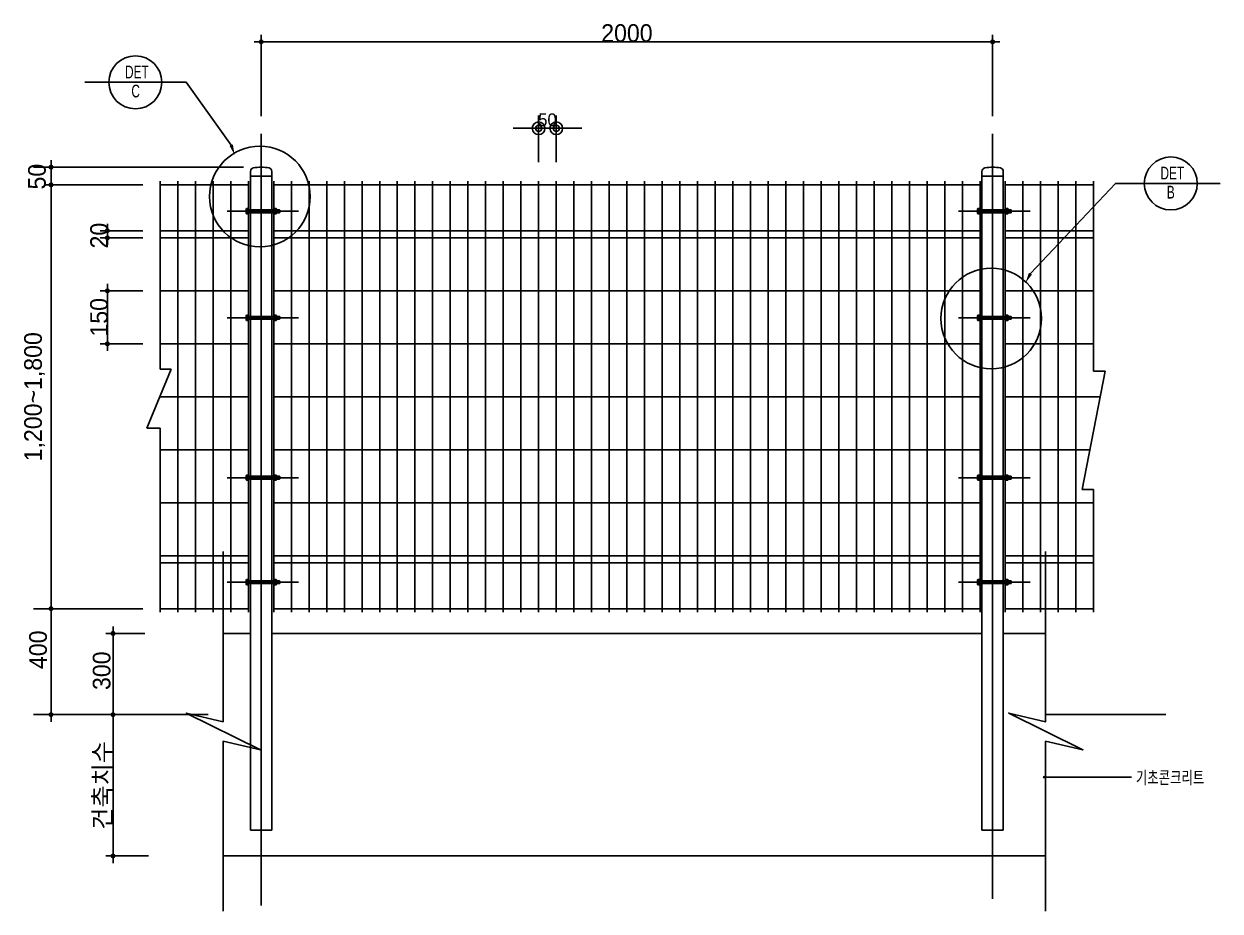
# Model space of a CAD drawing. Header units: millimetres. Extents: x 252236504 to 252719117, y 504208406 to 504547114.
# Drawn here: x 252711579 to 252714966, y 504211188 to 504213700 of the extents above; entities that cross this region are included whole.
import ezdxf
from ezdxf.enums import TextEntityAlignment as Align

# ---------------------------------------------------------------- set-up
doc = ezdxf.new("R2010")
doc.units = ezdxf.units.MM
doc.linetypes.add('CEN', pattern=[35, 30, -2, 1, -2])
for name, color, linetype in [('CEN', 1, 'CEN'), ('GOOD', 81, 'Continuous'), ('RD', 10, 'Continuous'), ('SHEET', 7, 'Continuous'), ('SYM', 7, 'Continuous'), ('WAL', 3, 'Continuous'), ('WID', 4, 'Continuous')]:
    doc.layers.add(name, color=color, linetype=linetype)
doc.styles.get("Standard").update_dxf_attribs({"font": ''})
doc.styles.add('돋움', font='')
doc.styles.get('Standard').set_extended_font_data('Dotum')
doc.styles.get('돋움').set_extended_font_data('Dotum')
doc.dimstyles.get("Standard").update_dxf_attribs({"dimtxt": 3, "dimasz": 3, "dimexe": 1.25, "dimexo": 3, "dimgap": 1, "dimtad": 1, "dimdec": 0, "dimzin": 1, "dimdsep": 46, "dimlunit": 6, "dimtxsty": 'Standard', "dimcen": 2.5, "dimadec": 0, "dimazin": 0, "dimtfac": 1, "dimtdec": 0, "dimtix": 1, "dimtmove": 2, "dimatfit": 3, "dimfxl": 0, "dimtolj": 1, "dimtzin": 1, "dimarcsym": 0})

# ---------------------------------------------------------------- blocks, each defined once
blk = doc.blocks.new('DIMDOT')
at = {"color": 0}
blk.add_line((-2, 0), (2, 0), dxfattribs=at)
for radius in [0.5, 0.25]:
    blk.add_circle((0, 0), radius, dxfattribs=at)
blk = doc.blocks.new('*D165')
at = {"color": 7, "linetype": 'Continuous', "lineweight": -2}
for p, q in [((252713036.4, 504213308.2), (252713036.4, 504213440.2)), ((252713086.4, 504213308.2), (252713086.4, 504213440.2)), ((252713000.4, 504213404.2), (252712964.4, 504213404.2)), ((252713036.4, 504213404.2), (252713086.4, 504213404.2)), ((252713122.4, 504213404.2), (252713158.4, 504213404.2))]:
    blk.add_line(p, q, dxfattribs=at)
at = {"layer": 'Defpoints', "color": 0}
for p in [(252713086.4, 504213404.2), (252713036.4, 504213254.2), (252713086.4, 504213254.2)]:
    blk.add_point(p, dxfattribs=at)
at = {"color": 7, "lineweight": -2, "xscale": 36, "yscale": 36, "zscale": 36}
blk.add_blockref('DIMDOT', (252713036.4, 504213404.2), dxfattribs=at)
at = {"color": 7, "lineweight": -2, "xscale": 36, "yscale": 36, "zscale": 36, "rotation": 180}
blk.add_blockref('DIMDOT', (252713086.4, 504213404.2), dxfattribs=at)
at = {"color": 7, "insert": (252713061.4, 504213428.2), "char_height": 36, "attachment_point": 5}
blk.add_mtext('\\A1;50', dxfattribs=at)
blk = doc.blocks.new('DOT')
at = {"color": 0, "linetype": 'Continuous'}
blk.add_line((-0.5, 0), (-1, 0), dxfattribs=at)
at = {"color": 0, "linetype": 'Continuous', "const_width": 0.5}
blk.add_lwpolyline([(-0.25, 0, 1), (0.25, 0, 1)], format="xyb", close=True, dxfattribs=at)

msp = doc.modelspace()

# ---------------------------------------------------------------- linework, layer by layer
at = {"color": 0, "linetype": 'Continuous'}
for p, q in [((252712250.86, 504213438.72, -1666.67), (252712250.86, 504213668.92, -1666.67)), ((252714311.86, 504213648.92, -1666.67), (252712260.86, 504213648.92, -1666.67)), ((252714321.86, 504213438.72, -1666.67), (252714321.86, 504213668.92, -1666.67)), ((252711656, 504213304.2, -1666.67), (252711656, 504213314.2, -1666.67)), ((252711662.37, 504213294.2, -1666.67), (252711606, 504213294.2, -1666.67)), ((252712200.86, 504213294.2, -1666.67), (252711636, 504213294.2, -1666.67)), ((252711915.36, 504213244.2, -1666.67), (252711636, 504213244.2, -1666.67)), ((252711915.36, 504213244.2, -1666.67), (252711636, 504213244.2, -1666.67)), ((252711656, 504213234.2, -1666.67), (252711656, 504212489.6, -1666.67)), ((252711656, 504213234.2, -1666.67), (252711656, 504213224.2, -1666.67)), ((252711815.36, 504213124.2, -1666.67), (252711815.36, 504213134.2, -1666.67)), ((252711915.36, 504213114.2, -1666.67), (252711795.36, 504213114.2, -1666.67)), ((252711915.36, 504213094.2, -1666.67), (252711795.36, 504213094.2, -1666.67)), ((252711815.36, 504213084.2, -1666.67), (252711815.36, 504213074.2, -1666.67)), ((252711915.36, 504212944.2, -1666.67), (252711795.36, 504212944.2, -1666.67)), ((252711815.36, 504212934.2, -1666.67), (252711815.36, 504212827.04, -1666.67)), ((252711815.36, 504212804.2, -1666.67), (252711815.36, 504212838.54, -1666.67)), ((252711915.36, 504212794.2, -1666.67), (252711795.36, 504212794.2, -1666.67)), ((252711656, 504212054.2, -1666.67), (252711656, 504212604.01, -1666.67)), ((252711606, 504212044.2, -1666.67), (252711636, 504212044.2, -1666.67)), ((252711915.36, 504212044.2, -1666.67), (252711636, 504212044.2, -1666.67)), ((252711656, 504212034.2, -1666.67), (252711656, 504211745.49, -1666.67)), ((252711656, 504211754.2, -1666.67), (252711656, 504211963.54, -1666.67)), ((252711921.43, 504211974.2, -1666.67), (252711811.43, 504211974.2, -1666.67)), ((252711831.43, 504211751.59, -1666.67), (252711831.43, 504211966.6, -1666.67)), ((252711908.23, 504211744.2, -1666.67), (252711606, 504211744.2, -1666.67)), ((252711931.43, 504211744.2, -1666.67), (252711811.43, 504211744.2, -1666.67)), ((252711921.43, 504211744.2, -1666.67), (252711811.43, 504211744.2, -1666.67)), ((252711831.43, 504211734.2, -1666.67), (252711831.43, 504211577.24, -1666.67)), ((252711831.43, 504211734.2, -1666.67), (252711831.43, 504211724.2, -1666.67)), ((252711831.43, 504211354.2, -1666.67), (252711831.43, 504211621.35, -1666.67)), ((252711931.43, 504211344.2, -1666.67), (252711811.43, 504211344.2, -1666.67))]:
    msp.add_line(p, q, dxfattribs=at)
at = {"linetype": 'Continuous'}
for p, q in [((252712038.54, 504213534.38, -1666.67), (252712018.54, 504213534.38, -1666.67)), ((252712166.01, 504213356.45, -1666.67), (252712038.54, 504213534.38, -1666.67)), ((252711656, 504213284.2, -1666.67), (252711656, 504213254.2, -1666.67)), ((252712220.61, 504213268.6, -1666.67), (252712281.11, 504213268.6, -1666.67)), ((252714428.94, 504212992.81, -1666.67), (252714669.99, 504213248.14, -1666.67)), ((252714669.99, 504213248.14, -1666.67), (252714689.99, 504213248.14, -1666.67)), ((252714225.59, 504212867.78, -1666.67), (252714427.93, 504212867.78, -1666.67)), ((252714279.26, 504212862.03, -1666.67), (252714279.26, 504212873.53, -1666.67)), ((252714279.95, 504212875.28, -1666.67), (252714284.76, 504212875.28, -1666.67)), ((252714357.36, 504212871.78, -1666.67), (252714279.95, 504212871.78, -1666.67)), ((252714279.95, 504212863.78, -1666.67), (252714357.36, 504212863.78, -1666.67)), ((252714284.76, 504212860.28, -1666.67), (252714279.95, 504212860.28, -1666.67)), ((252714284.76, 504212859.28, -1666.67), (252714284.76, 504212876.28, -1666.67)), ((252714284.76, 504212876.28, -1666.67), (252714286.36, 504212876.28, -1666.67)), ((252714284.76, 504212875.28, -1666.67), (252714284.76, 504212860.28, -1666.67)), ((252714286.36, 504212859.28, -1666.67), (252714284.76, 504212859.28, -1666.67)), ((252714286.36, 504212876.28, -1666.67), (252714286.36, 504212859.28, -1666.67)), ((252714288.76, 504212863.78, -1666.67), (252714288.76, 504212871.78, -1666.67)), ((252714357.36, 504212859.28, -1666.67), (252714357.36, 504212876.28, -1666.67)), ((252714357.36, 504212876.28, -1666.67), (252714358.96, 504212876.28, -1666.67)), ((252714358.96, 504212859.28, -1666.67), (252714357.36, 504212859.28, -1666.67)), ((252714358.96, 504212876.28, -1666.67), (252714358.96, 504212859.28, -1666.67)), ((252714358.96, 504212862.15, -1666.67), (252714358.96, 504212873.41, -1666.67)), ((252714364.78, 504212875.28, -1666.67), (252714359.65, 504212875.28, -1666.67)), ((252714364.78, 504212871.53, -1666.67), (252714359.65, 504212871.53, -1666.67)), ((252714364.78, 504212864.03, -1666.67), (252714359.65, 504212864.03, -1666.67)), ((252714364.78, 504212860.28, -1666.67), (252714359.65, 504212860.28, -1666.67)), ((252714365.46, 504212862.15, -1666.67), (252714365.46, 504212873.41, -1666.67)), ((252714374.14, 504212871.78, -1666.67), (252714365.46, 504212871.78, -1666.67)), ((252714365.46, 504212863.78, -1666.67), (252714374.14, 504212863.78, -1666.67)), ((252714374.76, 504212871.15, -1666.67), (252714374.14, 504212871.78, -1666.67)), ((252714374.14, 504212863.78, -1666.67), (252714374.14, 504212871.78, -1666.67)), ((252714374.14, 504212863.78, -1666.67), (252714374.76, 504212864.4, -1666.67)), ((252714374.76, 504212864.4, -1666.67), (252714374.76, 504212871.15, -1666.67)), ((252714475.09, 504211567.33, -1666.67), (252714715.08, 504211567.33, -1666.67))]:
    msp.add_line(p, q, dxfattribs=at)
for centre in [(252712247.19, 504213210.89, -1666.67), (252714317.93, 504212865.72, -1666.67)]:
    msp.add_circle(centre, 142.48, dxfattribs=at)
for centre, radius, start, end in [((252712230.61, 504213282.18, -1666.67), 10, 101.38119, 180), ((252712250.86, 504213181.58, -1666.67), 112.62, 78.61881, 101.38119), ((252712271.11, 504213282.18, -1666.67), 10, 0, 78.61881), ((252714281.84, 504212873.53, -1666.67), 2.57, 137.08731, 222.91269), ((252714281.84, 504212862.03, -1666.67), 2.57, 137.08731, 222.91269), ((252714291.27, 504212867.78, -1666.67), 12, 160.52878, 199.47122), ((252714361.87, 504212873.41, -1666.67), 2.9, 139.78456, 220.21544), ((252714370.96, 504212867.52, -1666.67), 12, 160.48972, 178.77802), ((252714370.96, 504212868.04, -1666.67), 12, 181.22198, 199.51028), ((252714361.87, 504212862.15, -1666.67), 2.9, 139.78456, 220.21544), ((252714362.56, 504212873.41, -1666.67), 2.9, 319.78456, 40.21544), ((252714353.47, 504212867.52, -1666.67), 12, 1.22198, 19.51028), ((252714353.47, 504212868.04, -1666.67), 12, 340.48972, 358.77802), ((252714362.56, 504212862.15, -1666.67), 2.9, 319.78456, 40.21544)]:
    msp.add_arc(centre, radius, start, end, dxfattribs=at)
for points in [[(252712170.73, 504213358.11, -1666.67), (252712161.29, 504213354.79, -1666.67), (252712175.98, 504213328.16, -1666.67)], [(252714433.34, 504212990.44, -1666.67), (252714424.53, 504212995.18, -1666.67), (252714414.72, 504212966.39, -1666.67)]]:
    msp.add_solid(points, dxfattribs=at)
at = {"layer": 'CEN', "linetype": 'Continuous'}
for p, q in [((252712250.86, 504213388.72, -1666.67), (252712250.86, 504211203.82, -1666.67)), ((252714321.86, 504213388.72, -1666.67), (252714321.86, 504211222.36, -1666.67))]:
    msp.add_line(p, q, dxfattribs=at)
at = {"layer": 'Defpoints', "color": 0, "linetype": 'Continuous'}
for p in [(252712250.86, 504213648.92, -1666.67), (252711656, 504213294.2, -1666.67), (252711656, 504213294.2, -1666.67), (252712250.86, 504213294.2, -1666.67), (252711656, 504213244.2, -1666.67), (252711965.36, 504213244.2, -1666.67), (252711965.36, 504213244.2, -1666.67), (252711815.36, 504213114.2, -1666.67), (252711965.36, 504213114.2, -1666.67), (252711965.36, 504213094.2, -1666.67), (252711965.36, 504212944.2, -1666.67), (252711815.36, 504212794.2, -1666.67), (252711965.36, 504212794.2, -1666.67), (252711656, 504212044.2, -1666.67), (252711965.36, 504212044.2, -1666.67), (252711831.43, 504211974.2, -1666.67), (252711971.43, 504211974.2, -1666.67), (252711661.36, 504211744.2, -1666.67), (252711971.43, 504211744.2, -1666.67), (252711831.43, 504211344.2, -1666.67)]:
    msp.add_point(p, dxfattribs=at)
at = {"layer": 'GOOD', "linetype": 'Continuous'}
for p, q in [((252711965.36, 504213254.2, -1666.67), (252711965.36, 504212721.92, -1666.67)), ((252711965.36, 504213244.2, -1666.67), (252712215.36, 504213244.2, -1666.67)), ((252712015.36, 504213254.2, -1666.67), (252712015.36, 504212644.2, -1666.67)), ((252712065.36, 504213254.2, -1666.67), (252712065.36, 504212644.2, -1666.67)), ((252712115.36, 504213254.2, -1666.67), (252712115.36, 504212644.2, -1666.67)), ((252712165.36, 504213254.2, -1666.67), (252712165.36, 504212644.2, -1666.67)), ((252712215.36, 504213254.2, -1666.67), (252712215.36, 504212034.2, -1666.67)), ((252712286.36, 504213254.2, -1666.67), (252712286.36, 504212034.2, -1666.67)), ((252712286.36, 504213244.2, -1666.67), (252714286.36, 504213244.2, -1666.67)), ((252712336.36, 504213254.2, -1666.67), (252712336.36, 504212644.2, -1666.67)), ((252712386.36, 504213254.2, -1666.67), (252712386.36, 504212644.2, -1666.67)), ((252712436.36, 504213254.2, -1666.67), (252712436.36, 504212644.2, -1666.67)), ((252712486.36, 504213254.2, -1666.67), (252712486.36, 504212644.2, -1666.67)), ((252712536.36, 504213254.2, -1666.67), (252712536.36, 504212644.2, -1666.67)), ((252712586.36, 504213254.2, -1666.67), (252712586.36, 504212644.2, -1666.67)), ((252712636.36, 504213254.2, -1666.67), (252712636.36, 504212644.2, -1666.67)), ((252712686.36, 504213254.2, -1666.67), (252712686.36, 504212644.2, -1666.67)), ((252712736.36, 504213254.2, -1666.67), (252712736.36, 504212644.2, -1666.67)), ((252712786.36, 504213254.2, -1666.67), (252712786.36, 504212644.2, -1666.67)), ((252712836.36, 504213254.2, -1666.67), (252712836.36, 504212644.2, -1666.67)), ((252712886.36, 504213254.2, -1666.67), (252712886.36, 504212644.2, -1666.67)), ((252712936.36, 504213254.2, -1666.67), (252712936.36, 504212644.2, -1666.67)), ((252712986.36, 504213254.2, -1666.67), (252712986.36, 504212644.2, -1666.67)), ((252713036.36, 504213254.2, -1666.67), (252713036.36, 504212644.2, -1666.67)), ((252713086.36, 504213254.2, -1666.67), (252713086.36, 504212644.2, -1666.67)), ((252713136.36, 504213254.2, -1666.67), (252713136.36, 504212644.2, -1666.67)), ((252713186.36, 504213254.2, -1666.67), (252713186.36, 504212644.2, -1666.67)), ((252713236.36, 504213254.2, -1666.67), (252713236.36, 504212644.2, -1666.67)), ((252713286.36, 504213254.2, -1666.67), (252713286.36, 504212644.2, -1666.67)), ((252713336.36, 504213254.2, -1666.67), (252713336.36, 504212644.2, -1666.67)), ((252713386.36, 504213254.2, -1666.67), (252713386.36, 504212644.2, -1666.67)), ((252713436.36, 504213254.2, -1666.67), (252713436.36, 504212644.2, -1666.67)), ((252713486.36, 504213254.2, -1666.67), (252713486.36, 504212644.2, -1666.67)), ((252713536.36, 504213254.2, -1666.67), (252713536.36, 504212644.2, -1666.67)), ((252713586.36, 504213254.2, -1666.67), (252713586.36, 504212644.2, -1666.67)), ((252713636.36, 504213254.2, -1666.67), (252713636.36, 504212644.2, -1666.67)), ((252713686.36, 504213254.2, -1666.67), (252713686.36, 504212644.2, -1666.67)), ((252713736.36, 504213254.2, -1666.67), (252713736.36, 504212644.2, -1666.67)), ((252713786.36, 504213254.2, -1666.67), (252713786.36, 504212644.2, -1666.67)), ((252713836.36, 504213254.2, -1666.67), (252713836.36, 504212644.2, -1666.67)), ((252713886.36, 504213254.2, -1666.67), (252713886.36, 504212644.2, -1666.67)), ((252713936.36, 504213254.2, -1666.67), (252713936.36, 504212644.2, -1666.67)), ((252713986.36, 504213254.2, -1666.67), (252713986.36, 504212644.2, -1666.67)), ((252714036.36, 504213254.2, -1666.67), (252714036.36, 504212644.2, -1666.67)), ((252714086.36, 504213254.2, -1666.67), (252714086.36, 504212644.2, -1666.67)), ((252714136.36, 504213254.2, -1666.67), (252714136.36, 504212644.2, -1666.67)), ((252714186.36, 504213254.2, -1666.67), (252714186.36, 504212644.2, -1666.67)), ((252714236.36, 504213254.2, -1666.67), (252714236.36, 504212644.2, -1666.67)), ((252714286.36, 504213254.2, -1666.67), (252714286.36, 504212034.2, -1666.67)), ((252714357.36, 504213254.2, -1666.67), (252714357.36, 504212034.2, -1666.67)), ((252714357.36, 504213244.2, -1666.67), (252714607.36, 504213244.2, -1666.67)), ((252714407.36, 504213254.2, -1666.67), (252714407.36, 504212644.2, -1666.67)), ((252714457.36, 504213254.2, -1666.67), (252714457.36, 504212644.2, -1666.67)), ((252714507.36, 504213254.2, -1666.67), (252714507.36, 504212644.2, -1666.67)), ((252714557.36, 504213254.2, -1666.67), (252714557.36, 504212644.2, -1666.67)), ((252714607.36, 504213254.2, -1666.67), (252714607.36, 504212716.81, -1666.67)), ((252711965.36, 504213114.2, -1666.67), (252712215.36, 504213114.2, -1666.67)), ((252711965.36, 504213094.2, -1666.67), (252712215.36, 504213094.2, -1666.67)), ((252712286.36, 504213114.2, -1666.67), (252714286.36, 504213114.2, -1666.67)), ((252712286.36, 504213094.2, -1666.67), (252714286.36, 504213094.2, -1666.67)), ((252714357.36, 504213114.2, -1666.67), (252714607.36, 504213114.2, -1666.67)), ((252714357.36, 504213094.2, -1666.67), (252714607.36, 504213094.2, -1666.67)), ((252711965.36, 504212944.2, -1666.67), (252712215.36, 504212944.2, -1666.67)), ((252712286.36, 504212944.2, -1666.67), (252714286.36, 504212944.2, -1666.67)), ((252714357.36, 504212944.2, -1666.67), (252714607.36, 504212944.2, -1666.67)), ((252711965.36, 504212794.2, -1666.67), (252712215.36, 504212794.2, -1666.67)), ((252712286.36, 504212794.2, -1666.67), (252714286.36, 504212794.2, -1666.67)), ((252714357.36, 504212794.2, -1666.67), (252714607.36, 504212794.2, -1666.67)), ((252711996.21, 504212721.92, -1666.67), (252711926.99, 504212554.84, -1666.67)), ((252711965.36, 504212721.92, -1666.67), (252711996.21, 504212721.92, -1666.67)), ((252714639.96, 504212716.81, -1666.67), (252714575.31, 504212381.36, -1666.67)), ((252714639.96, 504212716.81, -1666.67), (252714607.36, 504212716.81, -1666.67)), ((252711964.01, 504212644.2, -1666.67), (252712215.36, 504212644.2, -1666.67)), ((252712015.36, 504212644.2, -1666.67), (252712015.36, 504212034.2, -1666.67)), ((252712065.36, 504212644.2, -1666.67), (252712065.36, 504212034.2, -1666.67)), ((252712115.36, 504212644.2, -1666.67), (252712115.36, 504212034.2, -1666.67)), ((252712165.36, 504212644.2, -1666.67), (252712165.36, 504212034.2, -1666.67)), ((252712286.36, 504212644.2, -1666.67), (252714286.36, 504212644.2, -1666.67)), ((252712336.36, 504212644.2, -1666.67), (252712336.36, 504212034.2, -1666.67)), ((252712386.36, 504212644.2, -1666.67), (252712386.36, 504212034.2, -1666.67)), ((252712436.36, 504212644.2, -1666.67), (252712436.36, 504212034.2, -1666.67)), ((252712486.36, 504212644.2, -1666.67), (252712486.36, 504212034.2, -1666.67)), ((252712536.36, 504212644.2, -1666.67), (252712536.36, 504212034.2, -1666.67)), ((252712586.36, 504212644.2, -1666.67), (252712586.36, 504212034.2, -1666.67)), ((252712636.36, 504212644.2, -1666.67), (252712636.36, 504212034.2, -1666.67)), ((252712686.36, 504212644.2, -1666.67), (252712686.36, 504212034.2, -1666.67)), ((252712736.36, 504212644.2, -1666.67), (252712736.36, 504212034.2, -1666.67)), ((252712786.36, 504212644.2, -1666.67), (252712786.36, 504212034.2, -1666.67)), ((252712836.36, 504212644.2, -1666.67), (252712836.36, 504212034.2, -1666.67)), ((252712886.36, 504212644.2, -1666.67), (252712886.36, 504212034.2, -1666.67)), ((252712936.36, 504212644.2, -1666.67), (252712936.36, 504212034.2, -1666.67)), ((252712986.36, 504212644.2, -1666.67), (252712986.36, 504212034.2, -1666.67)), ((252713036.36, 504212644.2, -1666.67), (252713036.36, 504212034.2, -1666.67)), ((252713086.36, 504212644.2, -1666.67), (252713086.36, 504212034.2, -1666.67)), ((252713136.36, 504212644.2, -1666.67), (252713136.36, 504212034.2, -1666.67)), ((252713186.36, 504212644.2, -1666.67), (252713186.36, 504212034.2, -1666.67)), ((252713236.36, 504212644.2, -1666.67), (252713236.36, 504212034.2, -1666.67)), ((252713286.36, 504212644.2, -1666.67), (252713286.36, 504212034.2, -1666.67)), ((252713336.36, 504212644.2, -1666.67), (252713336.36, 504212034.2, -1666.67)), ((252713386.36, 504212644.2, -1666.67), (252713386.36, 504212034.2, -1666.67)), ((252713436.36, 504212644.2, -1666.67), (252713436.36, 504212034.2, -1666.67)), ((252713486.36, 504212644.2, -1666.67), (252713486.36, 504212034.2, -1666.67)), ((252713536.36, 504212644.2, -1666.67), (252713536.36, 504212034.2, -1666.67)), ((252713586.36, 504212644.2, -1666.67), (252713586.36, 504212034.2, -1666.67)), ((252713636.36, 504212644.2, -1666.67), (252713636.36, 504212034.2, -1666.67)), ((252713686.36, 504212644.2, -1666.67), (252713686.36, 504212034.2, -1666.67)), ((252713736.36, 504212644.2, -1666.67), (252713736.36, 504212034.2, -1666.67)), ((252713786.36, 504212644.2, -1666.67), (252713786.36, 504212034.2, -1666.67)), ((252713836.36, 504212644.2, -1666.67), (252713836.36, 504212034.2, -1666.67)), ((252713886.36, 504212644.2, -1666.67), (252713886.36, 504212034.2, -1666.67)), ((252713936.36, 504212644.2, -1666.67), (252713936.36, 504212034.2, -1666.67)), ((252713986.36, 504212644.2, -1666.67), (252713986.36, 504212034.2, -1666.67)), ((252714036.36, 504212644.2, -1666.67), (252714036.36, 504212034.2, -1666.67)), ((252714086.36, 504212644.2, -1666.67), (252714086.36, 504212034.2, -1666.67)), ((252714136.36, 504212644.2, -1666.67), (252714136.36, 504212034.2, -1666.67)), ((252714186.36, 504212644.2, -1666.67), (252714186.36, 504212034.2, -1666.67)), ((252714236.36, 504212644.2, -1666.67), (252714236.36, 504212034.2, -1666.67)), ((252714357.36, 504212644.2, -1666.67), (252714625.97, 504212644.2, -1666.67)), ((252714407.36, 504212644.2, -1666.67), (252714407.36, 504212034.2, -1666.67)), ((252714457.36, 504212644.2, -1666.67), (252714457.36, 504212034.2, -1666.67)), ((252714507.36, 504212644.2, -1666.67), (252714507.36, 504212034.2, -1666.67)), ((252714557.36, 504212644.2, -1666.67), (252714557.36, 504212034.2, -1666.67)), ((252711926.99, 504212554.84, -1666.67), (252711965.36, 504212554.84, -1666.67)), ((252711965.36, 504212554.84, -1666.67), (252711965.36, 504212034.2, -1666.67)), ((252711965.36, 504212494.2, -1666.67), (252712215.36, 504212494.2, -1666.67)), ((252712286.36, 504212494.2, -1666.67), (252714286.36, 504212494.2, -1666.67)), ((252714357.36, 504212494.2, -1666.67), (252714597.06, 504212494.2, -1666.67)), ((252714575.31, 504212381.36, -1666.67), (252714607.36, 504212381.36, -1666.67)), ((252714607.36, 504212381.36, -1666.67), (252714607.36, 504212034.2, -1666.67)), ((252711965.36, 504212344.2, -1666.67), (252712215.36, 504212344.2, -1666.67)), ((252712286.36, 504212344.2, -1666.67), (252714286.36, 504212344.2, -1666.67)), ((252714357.36, 504212344.2, -1666.67), (252714607.36, 504212344.2, -1666.67)), ((252711965.36, 504212194.2, -1666.67), (252712215.36, 504212194.2, -1666.67)), ((252712286.36, 504212194.2, -1666.67), (252714286.36, 504212194.2, -1666.67)), ((252714357.36, 504212194.2, -1666.67), (252714607.36, 504212194.2, -1666.67)), ((252711965.36, 504212174.2, -1666.67), (252712215.36, 504212174.2, -1666.67)), ((252712286.36, 504212174.2, -1666.67), (252714286.36, 504212174.2, -1666.67)), ((252714357.36, 504212174.2, -1666.67), (252714607.36, 504212174.2, -1666.67)), ((252711965.36, 504212044.2, -1666.67), (252712215.36, 504212044.2, -1666.67)), ((252712286.36, 504212044.2, -1666.67), (252714286.36, 504212044.2, -1666.67)), ((252714357.36, 504212044.2, -1666.67), (252714607.36, 504212044.2, -1666.67))]:
    msp.add_line(p, q, dxfattribs=at)
at = {"layer": 'RD', "linetype": 'Continuous'}
for p, q in [((252714288.76, 504212871.15, -1666.67), (252714286.89, 504212871.78, -1666.67)), ((252714288.76, 504212864.4, -1666.67), (252714286.89, 504212863.78, -1666.67)), ((252714291.61, 504212871.15, -1666.67), (252714288.76, 504212871.15, -1666.67)), ((252714291.61, 504212864.4, -1666.67), (252714288.76, 504212864.4, -1666.67)), ((252714357.36, 504212871.15, -1666.67), (252714352.11, 504212871.15, -1666.67)), ((252714357.36, 504212864.4, -1666.67), (252714352.11, 504212864.4, -1666.67)), ((252714374.76, 504212871.15, -1666.67), (252714365.46, 504212871.15, -1666.67)), ((252714374.76, 504212864.4, -1666.67), (252714365.46, 504212864.4, -1666.67))]:
    msp.add_line(p, q, dxfattribs=at)
at = {"layer": 'SHEET', "linetype": 'Continuous'}
for p, q in [((252711943.54, 504213534.38, -1666.67), (252711751.3, 504213534.38, -1666.67)), ((252711943.54, 504213534.38, -1666.67), (252712018.54, 504213534.38, -1666.67)), ((252714764.99, 504213248.14, -1666.67), (252714689.99, 504213248.14, -1666.67)), ((252714764.99, 504213248.14, -1666.67), (252714965.77, 504213248.14, -1666.67))]:
    msp.add_line(p, q, dxfattribs=at)
for centre in [(252711894.67, 504213534.38, -1666.67), (252714826.23, 504213248.14, -1666.67)]:
    msp.add_circle(centre, 75, dxfattribs=at)
at = {"layer": 'SYM', "elevation": -1666.67}
for points in [[(252712143.01, 504212205.74), (252712143.01, 504211724.2), (252712038.52, 504211748.54), (252712248.5, 504211644.87), (252712143.01, 504211668.95), (252712143.01, 504211188.17)], [(252714471.86, 504212205.74), (252714471.86, 504211724.2), (252714367.38, 504211748.54), (252714577.36, 504211644.87), (252714471.86, 504211668.95), (252714471.86, 504211188.17)]]:
    msp.add_lwpolyline(points, dxfattribs=at)
at = {"layer": 'WAL', "linetype": 'Continuous'}
for p, q in [((252712154.59, 504213169.2, -1666.67), (252712356.93, 504213169.2, -1666.67)), ((252712208.26, 504213163.45, -1666.67), (252712208.26, 504213174.95, -1666.67)), ((252712208.95, 504213176.7, -1666.67), (252712213.76, 504213176.7, -1666.67)), ((252712286.36, 504213173.2, -1666.67), (252712208.95, 504213173.2, -1666.67)), ((252712208.95, 504213165.2, -1666.67), (252712286.36, 504213165.2, -1666.67)), ((252712213.76, 504213161.7, -1666.67), (252712208.95, 504213161.7, -1666.67)), ((252712213.76, 504213177.7, -1666.67), (252712215.36, 504213177.7, -1666.67)), ((252712213.76, 504213160.7, -1666.67), (252712213.76, 504213177.7, -1666.67)), ((252712213.76, 504213176.7, -1666.67), (252712213.76, 504213161.7, -1666.67)), ((252712215.36, 504213177.7, -1666.67), (252712215.36, 504213160.7, -1666.67)), ((252712217.76, 504213172.57, -1666.67), (252712215.89, 504213173.2, -1666.67)), ((252712217.76, 504213165.82, -1666.67), (252712215.89, 504213165.2, -1666.67)), ((252712217.76, 504213165.2, -1666.67), (252712217.76, 504213173.2, -1666.67)), ((252712220.61, 504213172.57, -1666.67), (252712217.76, 504213172.57, -1666.67)), ((252712220.61, 504213165.82, -1666.67), (252712217.76, 504213165.82, -1666.67)), ((252712286.36, 504213172.57, -1666.67), (252712281.11, 504213172.57, -1666.67)), ((252712286.36, 504213165.82, -1666.67), (252712281.11, 504213165.82, -1666.67)), ((252712286.36, 504213177.7, -1666.67), (252712287.96, 504213177.7, -1666.67)), ((252712286.36, 504213160.7, -1666.67), (252712286.36, 504213177.7, -1666.67)), ((252712287.96, 504213177.7, -1666.67), (252712287.96, 504213160.7, -1666.67)), ((252712287.96, 504213163.57, -1666.67), (252712287.96, 504213174.83, -1666.67)), ((252712293.78, 504213176.7, -1666.67), (252712288.65, 504213176.7, -1666.67)), ((252712293.78, 504213172.95, -1666.67), (252712288.65, 504213172.95, -1666.67)), ((252712293.78, 504213165.45, -1666.67), (252712288.65, 504213165.45, -1666.67)), ((252712293.78, 504213161.7, -1666.67), (252712288.65, 504213161.7, -1666.67)), ((252712294.46, 504213163.57, -1666.67), (252712294.46, 504213174.83, -1666.67)), ((252712303.14, 504213173.2, -1666.67), (252712294.46, 504213173.2, -1666.67)), ((252712303.76, 504213172.57, -1666.67), (252712294.46, 504213172.57, -1666.67)), ((252712303.76, 504213165.82, -1666.67), (252712294.46, 504213165.82, -1666.67)), ((252712294.46, 504213165.2, -1666.67), (252712303.14, 504213165.2, -1666.67)), ((252712303.76, 504213172.57, -1666.67), (252712303.14, 504213173.2, -1666.67)), ((252712303.14, 504213165.2, -1666.67), (252712303.14, 504213173.2, -1666.67)), ((252712303.14, 504213165.2, -1666.67), (252712303.76, 504213165.82, -1666.67)), ((252712303.76, 504213165.82, -1666.67), (252712303.76, 504213172.57, -1666.67)), ((252714225.59, 504213169.2, -1666.67), (252714427.93, 504213169.2, -1666.67)), ((252714279.26, 504213163.45, -1666.67), (252714279.26, 504213174.95, -1666.67)), ((252714279.95, 504213176.7, -1666.67), (252714284.76, 504213176.7, -1666.67)), ((252714357.36, 504213173.2, -1666.67), (252714279.95, 504213173.2, -1666.67)), ((252714279.95, 504213165.2, -1666.67), (252714357.36, 504213165.2, -1666.67)), ((252714284.76, 504213161.7, -1666.67), (252714279.95, 504213161.7, -1666.67)), ((252714284.76, 504213177.7, -1666.67), (252714286.36, 504213177.7, -1666.67)), ((252714284.76, 504213160.7, -1666.67), (252714284.76, 504213177.7, -1666.67)), ((252714284.76, 504213176.7, -1666.67), (252714284.76, 504213161.7, -1666.67)), ((252714286.36, 504213177.7, -1666.67), (252714286.36, 504213160.7, -1666.67)), ((252714288.76, 504213172.57, -1666.67), (252714286.89, 504213173.2, -1666.67)), ((252714288.76, 504213165.82, -1666.67), (252714286.89, 504213165.2, -1666.67)), ((252714288.76, 504213165.2, -1666.67), (252714288.76, 504213173.2, -1666.67)), ((252714291.61, 504213172.57, -1666.67), (252714288.76, 504213172.57, -1666.67)), ((252714291.61, 504213165.82, -1666.67), (252714288.76, 504213165.82, -1666.67)), ((252714357.36, 504213172.57, -1666.67), (252714352.11, 504213172.57, -1666.67)), ((252714357.36, 504213165.82, -1666.67), (252714352.11, 504213165.82, -1666.67)), ((252714357.36, 504213177.7, -1666.67), (252714358.96, 504213177.7, -1666.67)), ((252714357.36, 504213160.7, -1666.67), (252714357.36, 504213177.7, -1666.67)), ((252714358.96, 504213177.7, -1666.67), (252714358.96, 504213160.7, -1666.67)), ((252714358.96, 504213163.57, -1666.67), (252714358.96, 504213174.83, -1666.67)), ((252714364.78, 504213176.7, -1666.67), (252714359.65, 504213176.7, -1666.67)), ((252714364.78, 504213172.95, -1666.67), (252714359.65, 504213172.95, -1666.67)), ((252714364.78, 504213165.45, -1666.67), (252714359.65, 504213165.45, -1666.67)), ((252714364.78, 504213161.7, -1666.67), (252714359.65, 504213161.7, -1666.67)), ((252714365.46, 504213163.57, -1666.67), (252714365.46, 504213174.83, -1666.67)), ((252714374.14, 504213173.2, -1666.67), (252714365.46, 504213173.2, -1666.67)), ((252714374.76, 504213172.57, -1666.67), (252714365.46, 504213172.57, -1666.67)), ((252714374.76, 504213165.82, -1666.67), (252714365.46, 504213165.82, -1666.67)), ((252714365.46, 504213165.2, -1666.67), (252714374.14, 504213165.2, -1666.67)), ((252714374.76, 504213172.57, -1666.67), (252714374.14, 504213173.2, -1666.67)), ((252714374.14, 504213165.2, -1666.67), (252714374.14, 504213173.2, -1666.67)), ((252714374.14, 504213165.2, -1666.67), (252714374.76, 504213165.82, -1666.67)), ((252714374.76, 504213165.82, -1666.67), (252714374.76, 504213172.57, -1666.67)), ((252712215.36, 504213160.7, -1666.67), (252712213.76, 504213160.7, -1666.67)), ((252712287.96, 504213160.7, -1666.67), (252712286.36, 504213160.7, -1666.67)), ((252714286.36, 504213160.7, -1666.67), (252714284.76, 504213160.7, -1666.67)), ((252714358.96, 504213160.7, -1666.67), (252714357.36, 504213160.7, -1666.67)), ((252712154.59, 504212867.78, -1666.67), (252712356.93, 504212867.78, -1666.67)), ((252712208.26, 504212862.03, -1666.67), (252712208.26, 504212873.53, -1666.67)), ((252712208.95, 504212875.28, -1666.67), (252712213.76, 504212875.28, -1666.67)), ((252712286.36, 504212871.78, -1666.67), (252712208.95, 504212871.78, -1666.67)), ((252712208.95, 504212863.78, -1666.67), (252712286.36, 504212863.78, -1666.67)), ((252712213.76, 504212860.28, -1666.67), (252712208.95, 504212860.28, -1666.67)), ((252712213.76, 504212876.28, -1666.67), (252712215.36, 504212876.28, -1666.67)), ((252712213.76, 504212859.28, -1666.67), (252712213.76, 504212876.28, -1666.67)), ((252712213.76, 504212875.28, -1666.67), (252712213.76, 504212860.28, -1666.67)), ((252712215.36, 504212859.28, -1666.67), (252712213.76, 504212859.28, -1666.67)), ((252712215.36, 504212876.28, -1666.67), (252712215.36, 504212859.28, -1666.67)), ((252712217.76, 504212871.15, -1666.67), (252712215.89, 504212871.78, -1666.67)), ((252712217.76, 504212864.4, -1666.67), (252712215.89, 504212863.78, -1666.67)), ((252712217.76, 504212863.78, -1666.67), (252712217.76, 504212871.78, -1666.67)), ((252712220.61, 504212871.15, -1666.67), (252712217.76, 504212871.15, -1666.67)), ((252712220.61, 504212864.4, -1666.67), (252712217.76, 504212864.4, -1666.67)), ((252712286.36, 504212871.15, -1666.67), (252712281.11, 504212871.15, -1666.67)), ((252712286.36, 504212864.4, -1666.67), (252712281.11, 504212864.4, -1666.67)), ((252712286.36, 504212876.28, -1666.67), (252712287.96, 504212876.28, -1666.67)), ((252712286.36, 504212859.28, -1666.67), (252712286.36, 504212876.28, -1666.67)), ((252712287.96, 504212859.28, -1666.67), (252712286.36, 504212859.28, -1666.67)), ((252712287.96, 504212876.28, -1666.67), (252712287.96, 504212859.28, -1666.67)), ((252712287.96, 504212862.15, -1666.67), (252712287.96, 504212873.41, -1666.67)), ((252712293.78, 504212875.28, -1666.67), (252712288.65, 504212875.28, -1666.67)), ((252712293.78, 504212871.53, -1666.67), (252712288.65, 504212871.53, -1666.67)), ((252712293.78, 504212864.03, -1666.67), (252712288.65, 504212864.03, -1666.67)), ((252712293.78, 504212860.28, -1666.67), (252712288.65, 504212860.28, -1666.67)), ((252712294.46, 504212862.15, -1666.67), (252712294.46, 504212873.41, -1666.67)), ((252712303.14, 504212871.78, -1666.67), (252712294.46, 504212871.78, -1666.67)), ((252712303.76, 504212871.15, -1666.67), (252712294.46, 504212871.15, -1666.67)), ((252712303.76, 504212864.4, -1666.67), (252712294.46, 504212864.4, -1666.67)), ((252712294.46, 504212863.78, -1666.67), (252712303.14, 504212863.78, -1666.67)), ((252712303.14, 504212863.78, -1666.67), (252712303.14, 504212871.78, -1666.67)), ((252712303.76, 504212871.15, -1666.67), (252712303.14, 504212871.78, -1666.67)), ((252712303.14, 504212863.78, -1666.67), (252712303.76, 504212864.4, -1666.67)), ((252712303.76, 504212864.4, -1666.67), (252712303.76, 504212871.15, -1666.67)), ((252712208.26, 504212409.37, -1666.67), (252712208.26, 504212420.87, -1666.67)), ((252712208.95, 504212422.62, -1666.67), (252712213.76, 504212422.62, -1666.67)), ((252712286.36, 504212419.12, -1666.67), (252712208.95, 504212419.12, -1666.67)), ((252712213.76, 504212423.62, -1666.67), (252712215.36, 504212423.62, -1666.67)), ((252712213.76, 504212406.62, -1666.67), (252712213.76, 504212423.62, -1666.67)), ((252712213.76, 504212422.62, -1666.67), (252712213.76, 504212407.61, -1666.67)), ((252712215.36, 504212423.62, -1666.67), (252712215.36, 504212406.62, -1666.67)), ((252712217.76, 504212418.49, -1666.67), (252712215.89, 504212419.12, -1666.67)), ((252712217.76, 504212411.12, -1666.67), (252712217.76, 504212419.12, -1666.67)), ((252712220.61, 504212418.49, -1666.67), (252712217.76, 504212418.49, -1666.67)), ((252712286.36, 504212418.49, -1666.67), (252712281.11, 504212418.49, -1666.67)), ((252712286.36, 504212423.62, -1666.67), (252712287.96, 504212423.62, -1666.67)), ((252712286.36, 504212406.62, -1666.67), (252712286.36, 504212423.62, -1666.67)), ((252712287.96, 504212423.62, -1666.67), (252712287.96, 504212406.62, -1666.67)), ((252712287.96, 504212409.49, -1666.67), (252712287.96, 504212420.74, -1666.67)), ((252712293.78, 504212422.62, -1666.67), (252712288.65, 504212422.62, -1666.67)), ((252712293.78, 504212418.87, -1666.67), (252712288.65, 504212418.87, -1666.67)), ((252712294.46, 504212409.49, -1666.67), (252712294.46, 504212420.74, -1666.67)), ((252712303.14, 504212419.12, -1666.67), (252712294.46, 504212419.12, -1666.67)), ((252712303.76, 504212418.49, -1666.67), (252712294.46, 504212418.49, -1666.67)), ((252712303.14, 504212411.12, -1666.67), (252712303.14, 504212419.12, -1666.67)), ((252712303.76, 504212418.49, -1666.67), (252712303.14, 504212419.12, -1666.67)), ((252712303.76, 504212411.74, -1666.67), (252712303.76, 504212418.49, -1666.67)), ((252714279.26, 504212409.37, -1666.67), (252714279.26, 504212420.87, -1666.67)), ((252714279.95, 504212422.62, -1666.67), (252714284.76, 504212422.62, -1666.67)), ((252714357.36, 504212419.12, -1666.67), (252714279.95, 504212419.12, -1666.67)), ((252714284.76, 504212406.62, -1666.67), (252714284.76, 504212423.62, -1666.67)), ((252714284.76, 504212423.62, -1666.67), (252714286.36, 504212423.62, -1666.67)), ((252714284.76, 504212422.62, -1666.67), (252714284.76, 504212407.61, -1666.67)), ((252714286.36, 504212423.62, -1666.67), (252714286.36, 504212406.62, -1666.67)), ((252714288.76, 504212418.49, -1666.67), (252714286.89, 504212419.12, -1666.67)), ((252714288.76, 504212411.12, -1666.67), (252714288.76, 504212419.12, -1666.67)), ((252714291.61, 504212418.49, -1666.67), (252714288.76, 504212418.49, -1666.67)), ((252714357.36, 504212418.49, -1666.67), (252714352.11, 504212418.49, -1666.67)), ((252714357.36, 504212406.62, -1666.67), (252714357.36, 504212423.62, -1666.67)), ((252714357.36, 504212423.62, -1666.67), (252714358.96, 504212423.62, -1666.67)), ((252714358.96, 504212423.62, -1666.67), (252714358.96, 504212406.62, -1666.67)), ((252714358.96, 504212409.49, -1666.67), (252714358.96, 504212420.74, -1666.67)), ((252714364.78, 504212422.62, -1666.67), (252714359.65, 504212422.62, -1666.67)), ((252714364.78, 504212418.87, -1666.67), (252714359.65, 504212418.87, -1666.67)), ((252714365.46, 504212409.49, -1666.67), (252714365.46, 504212420.74, -1666.67)), ((252714374.14, 504212419.12, -1666.67), (252714365.46, 504212419.12, -1666.67)), ((252714374.76, 504212418.49, -1666.67), (252714365.46, 504212418.49, -1666.67)), ((252714374.76, 504212418.49, -1666.67), (252714374.14, 504212419.12, -1666.67)), ((252714374.14, 504212411.12, -1666.67), (252714374.14, 504212419.12, -1666.67)), ((252714374.76, 504212411.74, -1666.67), (252714374.76, 504212418.49, -1666.67)), ((252712154.59, 504212415.12, -1666.67), (252712356.93, 504212415.12, -1666.67)), ((252712208.95, 504212411.12, -1666.67), (252712286.36, 504212411.12, -1666.67)), ((252712213.76, 504212407.61, -1666.67), (252712208.95, 504212407.61, -1666.67)), ((252712215.36, 504212406.62, -1666.67), (252712213.76, 504212406.62, -1666.67)), ((252712217.76, 504212411.74, -1666.67), (252712215.89, 504212411.12, -1666.67)), ((252712220.61, 504212411.74, -1666.67), (252712217.76, 504212411.74, -1666.67)), ((252712286.36, 504212411.74, -1666.67), (252712281.11, 504212411.74, -1666.67)), ((252712287.96, 504212406.62, -1666.67), (252712286.36, 504212406.62, -1666.67)), ((252712293.78, 504212411.36, -1666.67), (252712288.65, 504212411.36, -1666.67)), ((252712293.78, 504212407.61, -1666.67), (252712288.65, 504212407.61, -1666.67)), ((252712303.76, 504212411.74, -1666.67), (252712294.46, 504212411.74, -1666.67)), ((252712294.46, 504212411.12, -1666.67), (252712303.14, 504212411.12, -1666.67)), ((252712303.14, 504212411.12, -1666.67), (252712303.76, 504212411.74, -1666.67)), ((252714225.59, 504212415.12, -1666.67), (252714427.93, 504212415.12, -1666.67)), ((252714279.95, 504212411.12, -1666.67), (252714357.36, 504212411.12, -1666.67)), ((252714284.76, 504212407.61, -1666.67), (252714279.95, 504212407.61, -1666.67)), ((252714286.36, 504212406.62, -1666.67), (252714284.76, 504212406.62, -1666.67)), ((252714288.76, 504212411.74, -1666.67), (252714286.89, 504212411.12, -1666.67)), ((252714291.61, 504212411.74, -1666.67), (252714288.76, 504212411.74, -1666.67)), ((252714357.36, 504212411.74, -1666.67), (252714352.11, 504212411.74, -1666.67)), ((252714358.96, 504212406.62, -1666.67), (252714357.36, 504212406.62, -1666.67)), ((252714364.78, 504212411.36, -1666.67), (252714359.65, 504212411.36, -1666.67)), ((252714364.78, 504212407.61, -1666.67), (252714359.65, 504212407.61, -1666.67)), ((252714374.76, 504212411.74, -1666.67), (252714365.46, 504212411.74, -1666.67)), ((252714365.46, 504212411.12, -1666.67), (252714374.14, 504212411.12, -1666.67)), ((252714374.14, 504212411.12, -1666.67), (252714374.76, 504212411.74, -1666.67)), ((252712154.59, 504212119.2, -1666.67), (252712356.93, 504212119.2, -1666.67)), ((252712208.26, 504212113.45, -1666.67), (252712208.26, 504212124.95, -1666.67)), ((252712208.95, 504212126.7, -1666.67), (252712213.76, 504212126.7, -1666.67)), ((252712286.36, 504212123.2, -1666.67), (252712208.95, 504212123.2, -1666.67)), ((252712208.95, 504212115.2, -1666.67), (252712286.36, 504212115.2, -1666.67)), ((252712213.76, 504212111.7, -1666.67), (252712208.95, 504212111.7, -1666.67)), ((252712213.76, 504212127.7, -1666.67), (252712215.36, 504212127.7, -1666.67)), ((252712213.76, 504212110.7, -1666.67), (252712213.76, 504212127.7, -1666.67)), ((252712213.76, 504212126.7, -1666.67), (252712213.76, 504212111.7, -1666.67)), ((252712215.36, 504212127.7, -1666.67), (252712215.36, 504212110.7, -1666.67)), ((252712217.76, 504212122.57, -1666.67), (252712215.89, 504212123.2, -1666.67)), ((252712217.76, 504212115.82, -1666.67), (252712215.89, 504212115.2, -1666.67)), ((252712217.76, 504212115.2, -1666.67), (252712217.76, 504212123.2, -1666.67)), ((252712220.61, 504212122.57, -1666.67), (252712217.76, 504212122.57, -1666.67)), ((252712220.61, 504212115.82, -1666.67), (252712217.76, 504212115.82, -1666.67)), ((252712286.36, 504212122.57, -1666.67), (252712281.11, 504212122.57, -1666.67)), ((252712286.36, 504212115.82, -1666.67), (252712281.11, 504212115.82, -1666.67)), ((252712286.36, 504212127.7, -1666.67), (252712287.96, 504212127.7, -1666.67)), ((252712286.36, 504212110.7, -1666.67), (252712286.36, 504212127.7, -1666.67)), ((252712287.96, 504212127.7, -1666.67), (252712287.96, 504212110.7, -1666.67)), ((252712287.96, 504212113.57, -1666.67), (252712287.96, 504212124.83, -1666.67)), ((252712293.78, 504212126.7, -1666.67), (252712288.65, 504212126.7, -1666.67)), ((252712293.78, 504212122.95, -1666.67), (252712288.65, 504212122.95, -1666.67)), ((252712293.78, 504212115.45, -1666.67), (252712288.65, 504212115.45, -1666.67)), ((252712293.78, 504212111.7, -1666.67), (252712288.65, 504212111.7, -1666.67)), ((252712294.46, 504212113.57, -1666.67), (252712294.46, 504212124.83, -1666.67)), ((252712303.14, 504212123.2, -1666.67), (252712294.46, 504212123.2, -1666.67)), ((252712303.76, 504212122.57, -1666.67), (252712294.46, 504212122.57, -1666.67)), ((252712303.76, 504212115.82, -1666.67), (252712294.46, 504212115.82, -1666.67)), ((252712294.46, 504212115.2, -1666.67), (252712303.14, 504212115.2, -1666.67)), ((252712303.14, 504212115.2, -1666.67), (252712303.14, 504212123.2, -1666.67)), ((252712303.76, 504212122.57, -1666.67), (252712303.14, 504212123.2, -1666.67)), ((252712303.14, 504212115.2, -1666.67), (252712303.76, 504212115.82, -1666.67)), ((252712303.76, 504212115.82, -1666.67), (252712303.76, 504212122.57, -1666.67)), ((252714225.59, 504212119.2, -1666.67), (252714427.93, 504212119.2, -1666.67)), ((252714279.26, 504212113.45, -1666.67), (252714279.26, 504212124.95, -1666.67)), ((252714279.95, 504212126.7, -1666.67), (252714284.76, 504212126.7, -1666.67)), ((252714357.36, 504212123.2, -1666.67), (252714279.95, 504212123.2, -1666.67)), ((252714279.95, 504212115.2, -1666.67), (252714357.36, 504212115.2, -1666.67)), ((252714284.76, 504212111.7, -1666.67), (252714279.95, 504212111.7, -1666.67)), ((252714284.76, 504212127.7, -1666.67), (252714286.36, 504212127.7, -1666.67)), ((252714284.76, 504212110.7, -1666.67), (252714284.76, 504212127.7, -1666.67)), ((252714284.76, 504212126.7, -1666.67), (252714284.76, 504212111.7, -1666.67)), ((252714286.36, 504212127.7, -1666.67), (252714286.36, 504212110.7, -1666.67)), ((252714288.76, 504212122.57, -1666.67), (252714286.89, 504212123.2, -1666.67)), ((252714288.76, 504212115.82, -1666.67), (252714286.89, 504212115.2, -1666.67)), ((252714288.76, 504212115.2, -1666.67), (252714288.76, 504212123.2, -1666.67)), ((252714291.61, 504212122.57, -1666.67), (252714288.76, 504212122.57, -1666.67)), ((252714291.61, 504212115.82, -1666.67), (252714288.76, 504212115.82, -1666.67)), ((252714357.36, 504212122.57, -1666.67), (252714352.11, 504212122.57, -1666.67)), ((252714357.36, 504212115.82, -1666.67), (252714352.11, 504212115.82, -1666.67)), ((252714357.36, 504212127.7, -1666.67), (252714358.96, 504212127.7, -1666.67)), ((252714357.36, 504212110.7, -1666.67), (252714357.36, 504212127.7, -1666.67)), ((252714358.96, 504212127.7, -1666.67), (252714358.96, 504212110.7, -1666.67)), ((252714358.96, 504212113.57, -1666.67), (252714358.96, 504212124.83, -1666.67)), ((252714364.78, 504212126.7, -1666.67), (252714359.65, 504212126.7, -1666.67)), ((252714364.78, 504212122.95, -1666.67), (252714359.65, 504212122.95, -1666.67)), ((252714364.78, 504212115.45, -1666.67), (252714359.65, 504212115.45, -1666.67)), ((252714364.78, 504212111.7, -1666.67), (252714359.65, 504212111.7, -1666.67)), ((252714365.46, 504212113.57, -1666.67), (252714365.46, 504212124.83, -1666.67)), ((252714374.14, 504212123.2, -1666.67), (252714365.46, 504212123.2, -1666.67)), ((252714374.76, 504212122.57, -1666.67), (252714365.46, 504212122.57, -1666.67)), ((252714374.76, 504212115.82, -1666.67), (252714365.46, 504212115.82, -1666.67)), ((252714365.46, 504212115.2, -1666.67), (252714374.14, 504212115.2, -1666.67)), ((252714374.14, 504212115.2, -1666.67), (252714374.14, 504212123.2, -1666.67)), ((252714374.76, 504212122.57, -1666.67), (252714374.14, 504212123.2, -1666.67)), ((252714374.14, 504212115.2, -1666.67), (252714374.76, 504212115.82, -1666.67)), ((252714374.76, 504212115.82, -1666.67), (252714374.76, 504212122.57, -1666.67)), ((252712215.36, 504212110.7, -1666.67), (252712213.76, 504212110.7, -1666.67)), ((252712287.96, 504212110.7, -1666.67), (252712286.36, 504212110.7, -1666.67)), ((252714286.36, 504212110.7, -1666.67), (252714284.76, 504212110.7, -1666.67)), ((252714358.96, 504212110.7, -1666.67), (252714357.36, 504212110.7, -1666.67))]:
    msp.add_line(p, q, dxfattribs=at)
for centre, radius, start, end in [((252712210.84, 504213174.95, -1666.67), 2.57, 137.08731, 222.91269), ((252712210.84, 504213163.45, -1666.67), 2.57, 137.08731, 222.91269), ((252712220.27, 504213169.2, -1666.67), 12, 160.52878, 199.47122), ((252712290.87, 504213174.83, -1666.67), 2.9, 139.78456, 220.21544), ((252712299.96, 504213168.94, -1666.67), 12, 160.48972, 178.77802), ((252712299.96, 504213169.46, -1666.67), 12, 181.22198, 199.51028), ((252712290.87, 504213163.57, -1666.67), 2.9, 139.78456, 220.21544), ((252712291.56, 504213174.83, -1666.67), 2.9, 319.78456, 40.21544), ((252712282.47, 504213168.94, -1666.67), 12, 1.22198, 19.51028), ((252712282.47, 504213169.46, -1666.67), 12, 340.48972, 358.77802), ((252712291.56, 504213163.57, -1666.67), 2.9, 319.78456, 40.21544), ((252714281.84, 504213174.95, -1666.67), 2.57, 137.08731, 222.91269), ((252714281.84, 504213163.45, -1666.67), 2.57, 137.08731, 222.91269), ((252714291.27, 504213169.2, -1666.67), 12, 160.52878, 199.47122), ((252714361.87, 504213174.83, -1666.67), 2.9, 139.78456, 220.21544), ((252714370.96, 504213168.94, -1666.67), 12, 160.48972, 178.77802), ((252714370.96, 504213169.46, -1666.67), 12, 181.22198, 199.51028), ((252714361.87, 504213163.57, -1666.67), 2.9, 139.78456, 220.21544), ((252714362.56, 504213174.83, -1666.67), 2.9, 319.78456, 40.21544), ((252714353.47, 504213168.94, -1666.67), 12, 1.22198, 19.51028), ((252714353.47, 504213169.46, -1666.67), 12, 340.48972, 358.77802), ((252714362.56, 504213163.57, -1666.67), 2.9, 319.78456, 40.21544), ((252712210.84, 504212873.53, -1666.67), 2.57, 137.08731, 222.91269), ((252712210.84, 504212862.03, -1666.67), 2.57, 137.08731, 222.91269), ((252712220.27, 504212867.78, -1666.67), 12, 160.52878, 199.47122), ((252712290.87, 504212873.41, -1666.67), 2.9, 139.78456, 220.21544), ((252712299.96, 504212867.52, -1666.67), 12, 160.48972, 178.77802), ((252712299.96, 504212868.04, -1666.67), 12, 181.22198, 199.51028), ((252712290.87, 504212862.15, -1666.67), 2.9, 139.78456, 220.21544), ((252712291.56, 504212873.41, -1666.67), 2.9, 319.78456, 40.21544), ((252712282.47, 504212867.52, -1666.67), 12, 1.22198, 19.51028), ((252712282.47, 504212868.04, -1666.67), 12, 340.48972, 358.77802), ((252712291.56, 504212862.15, -1666.67), 2.9, 319.78456, 40.21544), ((252712210.84, 504212420.87, -1666.67), 2.57, 137.08731, 222.91269), ((252712220.27, 504212415.12, -1666.67), 12, 160.52878, 199.47122), ((252712290.87, 504212420.74, -1666.67), 2.9, 139.78456, 220.21544), ((252712299.96, 504212414.86, -1666.67), 12, 160.48972, 178.77802), ((252712291.56, 504212420.74, -1666.67), 2.9, 319.78456, 40.21544), ((252712282.47, 504212414.86, -1666.67), 12, 1.22198, 19.51028), ((252714281.84, 504212420.87, -1666.67), 2.57, 137.08731, 222.91269), ((252714291.27, 504212415.12, -1666.67), 12, 160.52878, 199.47122), ((252714361.87, 504212420.74, -1666.67), 2.9, 139.78456, 220.21544), ((252714370.96, 504212414.86, -1666.67), 12, 160.48972, 178.77802), ((252714362.56, 504212420.74, -1666.67), 2.9, 319.78456, 40.21544), ((252714353.47, 504212414.86, -1666.67), 12, 1.22198, 19.51028), ((252712210.84, 504212409.37, -1666.67), 2.57, 137.08731, 222.91269), ((252712299.96, 504212415.37, -1666.67), 12, 181.22198, 199.51028), ((252712290.87, 504212409.49, -1666.67), 2.9, 139.78456, 220.21544), ((252712282.47, 504212415.37, -1666.67), 12, 340.48972, 358.77802), ((252712291.56, 504212409.49, -1666.67), 2.9, 319.78456, 40.21544), ((252714281.84, 504212409.37, -1666.67), 2.57, 137.08731, 222.91269), ((252714370.96, 504212415.37, -1666.67), 12, 181.22198, 199.51028), ((252714361.87, 504212409.49, -1666.67), 2.9, 139.78456, 220.21544), ((252714353.47, 504212415.37, -1666.67), 12, 340.48972, 358.77802), ((252714362.56, 504212409.49, -1666.67), 2.9, 319.78456, 40.21544), ((252712210.84, 504212124.95, -1666.67), 2.57, 137.08731, 222.91269), ((252712210.84, 504212113.45, -1666.67), 2.57, 137.08731, 222.91269), ((252712220.27, 504212119.2, -1666.67), 12, 160.52878, 199.47122), ((252712290.87, 504212124.83, -1666.67), 2.9, 139.78456, 220.21544), ((252712299.96, 504212118.94, -1666.67), 12, 160.48972, 178.77802), ((252712299.96, 504212119.46, -1666.67), 12, 181.22198, 199.51028), ((252712290.87, 504212113.57, -1666.67), 2.9, 139.78456, 220.21544), ((252712291.56, 504212124.83, -1666.67), 2.9, 319.78456, 40.21544), ((252712282.47, 504212118.94, -1666.67), 12, 1.22198, 19.51028), ((252712282.47, 504212119.46, -1666.67), 12, 340.48972, 358.77802), ((252712291.56, 504212113.57, -1666.67), 2.9, 319.78456, 40.21544), ((252714281.84, 504212124.95, -1666.67), 2.57, 137.08731, 222.91269), ((252714281.84, 504212113.45, -1666.67), 2.57, 137.08731, 222.91269), ((252714291.27, 504212119.2, -1666.67), 12, 160.52878, 199.47122), ((252714361.87, 504212124.83, -1666.67), 2.9, 139.78456, 220.21544), ((252714370.96, 504212118.94, -1666.67), 12, 160.48972, 178.77802), ((252714370.96, 504212119.46, -1666.67), 12, 181.22198, 199.51028), ((252714361.87, 504212113.57, -1666.67), 2.9, 139.78456, 220.21544), ((252714362.56, 504212124.83, -1666.67), 2.9, 319.78456, 40.21544), ((252714353.47, 504212118.94, -1666.67), 12, 1.22198, 19.51028), ((252714353.47, 504212119.46, -1666.67), 12, 340.48972, 358.77802), ((252714362.56, 504212113.57, -1666.67), 2.9, 319.78456, 40.21544)]:
    msp.add_arc(centre, radius, start, end, dxfattribs=at)
at = {"layer": 'WID', "linetype": 'Continuous'}
for p, q in [((252712220.61, 504213282.18, -1666.67), (252712220.61, 504211417.35, -1666.67)), ((252712281.11, 504213282.18, -1666.67), (252712281.11, 504211417.35, -1666.67)), ((252714291.61, 504213282.18, -1666.67), (252714291.61, 504211417.35, -1666.67)), ((252714291.61, 504213268.6, -1666.67), (252714352.11, 504213268.6, -1666.67)), ((252714352.11, 504213282.18, -1666.67), (252714352.11, 504211417.35, -1666.67)), ((252712143.01, 504211974.2, -1666.67), (252712220.61, 504211974.2, -1666.67)), ((252712281.11, 504211974.2, -1666.67), (252714291.61, 504211974.2, -1666.67)), ((252714171.86, 504211974.2, -1666.67), (252714291.61, 504211974.2, -1666.67)), ((252714352.11, 504211974.2, -1666.67), (252714471.86, 504211974.2, -1666.67)), ((252711606, 504211744.2, -1666.67), (252712100.86, 504211744.2, -1666.67)), ((252714471.86, 504211744.2, -1666.67), (252714811.87, 504211744.2, -1666.67)), ((252712220.61, 504211417.35, -1666.67), (252712281.11, 504211417.35, -1666.67)), ((252714291.61, 504211417.35, -1666.67), (252714352.11, 504211417.35, -1666.67)), ((252712143.01, 504211344.2, -1666.67), (252714471.86, 504211344.2, -1666.67))]:
    msp.add_line(p, q, dxfattribs=at)
for centre, radius, start, end in [((252714301.61, 504213282.18, -1666.67), 10, 101.38119, 180), ((252714321.86, 504213181.58, -1666.67), 112.62, 78.61881, 101.38119), ((252714342.11, 504213282.18, -1666.67), 10, 0, 78.61881)]:
    msp.add_arc(centre, radius, start, end, dxfattribs=at)

# ---------------------------------------------------------------- block references
at = {"color": 0, "linetype": 'Continuous', "xscale": 10, "yscale": 10}
for p, rotation in [((252712250.86, 504213648.92, -1666.67), 180), ((252711656, 504213294.2, -1666.67), 270), ((252711656, 504213244.2, -1666.67), 90), ((252711656, 504213244.2, -1666.67), 90), ((252711815.36, 504213114.2, -1666.67), 270), ((252711815.36, 504213094.2, -1666.67), 90), ((252711815.36, 504212944.2, -1666.67), 90), ((252711815.36, 504212794.2, -1666.67), 270), ((252711656, 504212044.2, -1666.67), 270), ((252711656, 504212044.2, -1666.67), 90), ((252711831.43, 504211974.2, -1666.67), 270), ((252711656, 504211744.2, -1666.67), 270), ((252711831.43, 504211744.2, -1666.67), 90), ((252711831.43, 504211744.2, -1666.67), 90), ((252711831.43, 504211344.2, -1666.67), 270)]:
    msp.add_blockref('DIMDOT', p, dxfattribs=dict(at, rotation=rotation))
msp.add_blockref('DIMDOT', (252714321.86, 504213648.92, -1666.67), dxfattribs=at)
at = {"linetype": 'Continuous', "xscale": 7.5, "yscale": 7.5, "rotation": 180}
msp.add_blockref('DOT', (252714467.59, 504211567.33, -1666.67), dxfattribs=at)

# ---------------------------------------------------------------- texts
at = {"color": 0, "linetype": 'Continuous', "style": '돋움'}
msp.add_text('2000', height=50, dxfattribs=at).set_placement((252713286.36, 504213673.92, -1666.67), align=Align.MIDDLE_CENTER)
for s, p in [('50', (252711615.97, 504213267.34, -1666.67)), ('20', (252711791.92, 504213100.39, -1666.67)), ('150', (252711791.73, 504212869.2, -1666.67)), ('1,200~1,800', (252711604.89, 504212644.2, -1666.67)), ('400', (252711619.03, 504211927.93, -1666.67)), ('300', (252711799.08, 504211868.61, -1666.67)), ('건축치수', (252711801.15, 504211544.2, -1666.67))]:
    msp.add_text(s, height=50, rotation=90, dxfattribs=at).set_placement(p, align=Align.MIDDLE_CENTER)
at = {"layer": 'SHEET', "linetype": 'Continuous', "style": '돋움', "width": 0.714286}
for s, p in [('DET', (252711865.35, 504213545.65, -1666.67)), ('C', (252711883.39, 504213491.65, -1666.67)), ('DET', (252714796.91, 504213259.41, -1666.67)), ('B', (252714814.95, 504213205.41, -1666.67)), ('기초콘크리트', (252714727.44, 504211548.29, -1666.67))]:
    msp.add_text(s, height=36, dxfattribs=at).set_placement(p)

# ---------------------------------------------------------------- dimensions: what is measured, and where the dimension line sits
at = {"linetype": 'Continuous'}
dim = msp.add_linear_dim(base=(252713086.36, 504213404.2, -1666.67), p1=(252713036.36, 504213254.2, -1666.67), p2=(252713086.36, 504213254.2, -1666.67), dimstyle='Standard', override={"dimscale": 1, "dimtxt": 36, "dimasz": 36, "dimexe": 36, "dimexo": 54, "dimgap": 6, "dimblk": 'DIMDOT', "dimsah": 0, "dimclrd": 7, "dimclre": 7, "dimclrt": 7}, dxfattribs=at)
dim.commit()
dim.dimension.update_dxf_attribs({"geometry": '*D165', "text_midpoint": (252713061.36, 504213428.22, -1666.67)})

doc.saveas('drawing.dxf')
